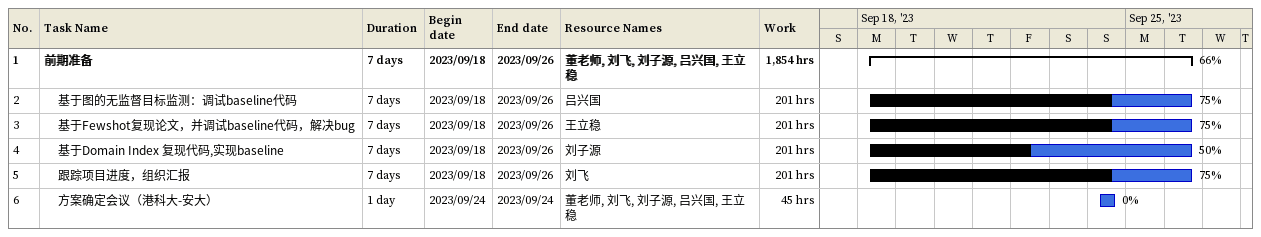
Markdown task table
| ID | Level | Task | Duration | Start | Finish | Resources | % complete | Work (h) |
|---|---|---|---|---|---|---|---|---|
| 1 | 1 | **前期准备** | 7d | 2023-09-18 | 2023-09-26 | 董老师, 刘飞, 刘子源, 吕兴国, 王立稳 | 66 | 1854 |
| 2 | 2 | 基于图的无监督目标监测：调试baseline代码 | 7d | 2023-09-18 | 2023-09-26 | 吕兴国 | 75 | 201 |
| 3 | 2 | 基于Fewshot复现论文，并调试baseline代码，解决bug | 7d | 2023-09-18 | 2023-09-26 | 王立稳 | 75 | 201 |
| 4 | 2 | 基于Domain Index 复现代码,实现baseline | 7d | 2023-09-18 | 2023-09-26 | 刘子源 | 50 | 201 |
| 5 | 2 | 跟踪项目进度，组织汇报 | 7d | 2023-09-18 | 2023-09-26 | 刘飞 | 75 | 201 |
| 6 | 2 | 方案确定会议（港科大-安大） | 1d | 2023-09-24 | 2023-09-24 | 董老师, 刘飞, 刘子源, 吕兴国, 王立稳 | 0 | 45 |
